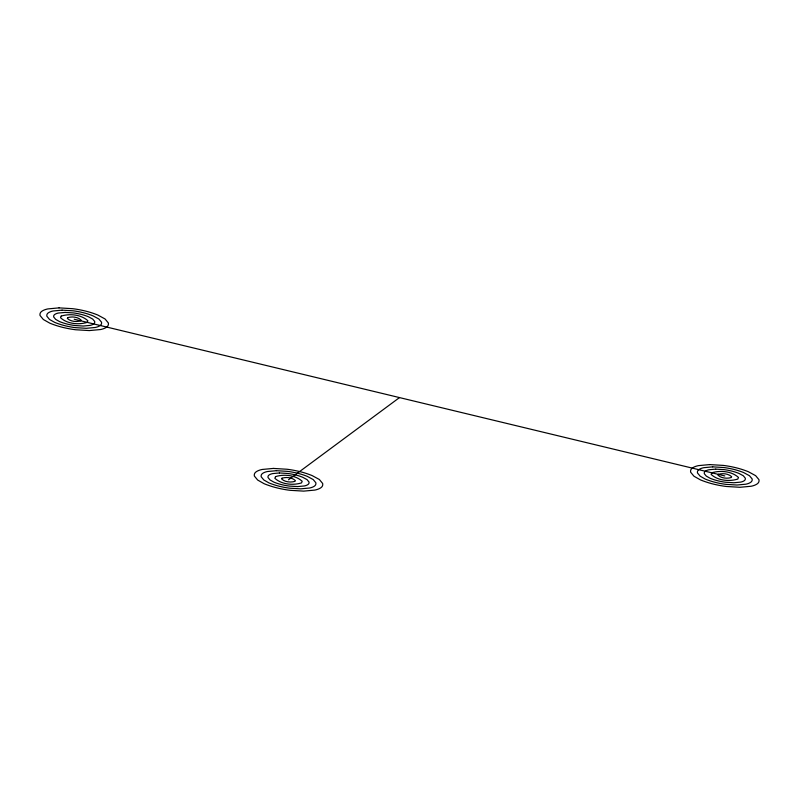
<?xml version="1.0" encoding="UTF-8"?>
<svg xmlns="http://www.w3.org/2000/svg" width="799" height="799" viewBox="0 0 799 799"><rect width="100%" height="100%" fill="white"/><g stroke="black" fill="none" stroke-linecap="round" stroke-linejoin="round"><path stroke-width="1.2" d="M288.519 479.77L399.5 397.582M74.197 319.23L724.803 475.944M61.183 316.094L60.534 317.742C67.226 323.965 78.701 325.023 87.211 322.367L87.85 320.709C81.128 314.536 69.703 313.408 61.183 316.094M67.685 317.662L67.366 318.481C70.712 321.598 76.444 322.127 80.699 320.798L81.019 319.97C77.663 316.883 71.95 316.314 67.685 317.662M275.505 476.633L274.856 478.291C281.548 484.514 293.023 485.562 301.533 482.906L302.172 481.258C295.45 475.075 284.025 473.947 275.505 476.633M282.007 478.202L281.687 479.03C285.033 482.137 290.766 482.666 295.021 481.338L295.34 480.519C291.985 477.422 286.272 476.863 282.007 478.202M711.789 472.808L711.15 474.456C717.842 480.678 729.307 481.737 737.817 479.07L738.466 477.422C731.734 471.25 720.318 470.122 711.789 472.808M718.301 474.376L717.981 475.195C721.317 478.311 727.06 478.841 731.315 477.512L731.634 476.683C728.269 473.597 722.566 473.028 718.301 474.376M59.036 307.875L47.89 308.913A48.759 16.439 19.5 0 0 41.668 311.39A31.131 10.497 19.5 0 0 40.05 315.515L43.346 319.5L49.868 323.196A33.059 11.146 19.5 0 0 63.091 327.45A48.759 16.439 19.5 0 0 75.715 329.757L89.348 330.576L100.494 329.538A48.759 16.439 19.5 0 0 106.726 327.061A31.131 10.497 19.5 0 0 108.334 322.946L105.049 318.961L97.748 315.006A31.131 10.497 19.5 0 0 85.293 311.011A48.759 16.439 19.5 0 0 72.669 308.694L59.036 307.875M62.072 310.152L53.153 310.981A39.011 13.154 19.5 0 0 48.17 312.958A24.909 8.399 19.5 0 0 46.881 316.254L49.518 319.45L54.731 322.406A26.447 8.919 19.5 0 0 65.318 325.802A39.011 13.154 19.5 0 0 75.416 327.65L86.322 328.309L95.231 327.48A39.011 13.154 19.5 0 0 100.215 325.493A24.909 8.399 19.5 0 0 101.513 322.197L98.876 319.011L93.034 315.855A24.909 8.399 19.5 0 0 83.076 312.649A39.011 13.154 19.5 0 0 72.979 310.801L62.072 310.152M65.099 312.419L58.417 313.038A29.253 9.858 19.5 0 0 54.672 314.526A18.677 6.292 19.5 0 0 53.713 317.003L55.68 319.39L59.595 321.607A19.835 6.682 19.5 0 0 67.535 324.164A29.253 9.858 19.5 0 0 75.106 325.543L83.286 326.042L89.977 325.413A29.253 9.858 19.5 0 0 93.713 323.935A18.677 6.292 19.5 0 0 94.681 321.458L92.704 319.071L88.329 316.694A18.677 6.292 19.5 0 0 80.849 314.297A29.253 9.858 19.5 0 0 73.278 312.908L65.099 312.419M273.358 468.424L262.212 469.462A48.759 16.439 19.5 0 0 255.99 471.939A31.131 10.497 19.5 0 0 254.372 476.054L257.668 480.039L264.189 483.745A33.059 11.146 19.5 0 0 277.413 487.989A48.759 16.439 19.5 0 0 290.037 490.306L303.67 491.125L314.816 490.087A48.759 16.439 19.5 0 0 321.048 487.61A31.131 10.497 19.5 0 0 322.656 483.485L319.37 479.5L312.069 475.555A31.131 10.497 19.5 0 0 299.615 471.55A48.759 16.439 19.5 0 0 286.991 469.243L273.358 468.424M276.394 470.691L267.475 471.52A39.011 13.154 19.5 0 0 262.491 473.507A24.909 8.399 19.5 0 0 261.203 476.803L263.84 479.989L269.053 482.946A26.447 8.919 19.5 0 0 279.64 486.351A39.011 13.154 19.5 0 0 289.737 488.199L300.644 488.848L309.553 488.019A39.011 13.154 19.5 0 0 314.536 486.042A24.909 8.399 19.5 0 0 315.835 482.746L313.198 479.55L307.355 476.394A24.909 8.399 19.5 0 0 297.398 473.198A39.011 13.154 19.5 0 0 287.3 471.35L276.394 470.691M279.42 472.958L272.739 473.587A29.253 9.858 19.5 0 0 268.993 475.065A18.677 6.292 19.5 0 0 268.035 477.542L270.002 479.929L273.917 482.157A19.835 6.682 19.5 0 0 281.857 484.703A29.253 9.858 19.5 0 0 289.428 486.092L297.608 486.581L304.299 485.962A29.253 9.858 19.5 0 0 308.034 484.474A18.677 6.292 19.5 0 0 309.003 481.997L307.026 479.61L302.651 477.243A18.677 6.292 19.5 0 0 295.171 474.836A29.253 9.858 19.5 0 0 287.6 473.457L279.42 472.958M709.652 464.589L698.506 465.627A48.759 16.439 19.5 0 0 692.274 468.104A31.131 10.497 19.5 0 0 690.666 472.229L693.951 476.214L700.483 479.909A33.059 11.146 19.5 0 0 713.707 484.164A48.759 16.439 19.5 0 0 726.331 486.471L739.964 487.29L751.11 486.251A48.759 16.439 19.5 0 0 757.332 483.775A31.131 10.497 19.5 0 0 758.95 479.65L755.654 475.675L748.363 471.72A31.131 10.497 19.5 0 0 735.909 467.725A48.759 16.439 19.5 0 0 723.285 465.408L709.652 464.589M712.678 466.856L703.769 467.695A39.011 13.154 19.5 0 0 698.785 469.672A24.909 8.399 19.5 0 0 697.487 472.968L700.124 476.154L705.347 479.12A26.447 8.919 19.5 0 0 715.924 482.516A39.011 13.154 19.5 0 0 726.021 484.364L736.928 485.023L745.847 484.194A39.011 13.154 19.5 0 0 750.83 482.206A24.909 8.399 19.5 0 0 752.119 478.911L749.482 475.725L743.649 472.569A24.909 8.399 19.5 0 0 733.682 469.363A39.011 13.154 19.5 0 0 723.584 467.515L712.678 466.856M715.714 469.133L709.023 469.752A29.253 9.858 19.5 0 0 705.287 471.24A18.677 6.292 19.5 0 0 704.319 473.717L706.296 476.104L710.211 478.321A19.835 6.682 19.5 0 0 718.151 480.868A29.253 9.858 19.5 0 0 725.722 482.256L733.901 482.756L740.583 482.127A29.253 9.858 19.5 0 0 744.328 480.638A18.677 6.292 19.5 0 0 745.287 478.172L743.32 475.775L738.935 473.408A18.677 6.292 19.5 0 0 731.465 471.011A29.253 9.858 19.5 0 0 723.894 469.622L715.714 469.133"/></g></svg>
